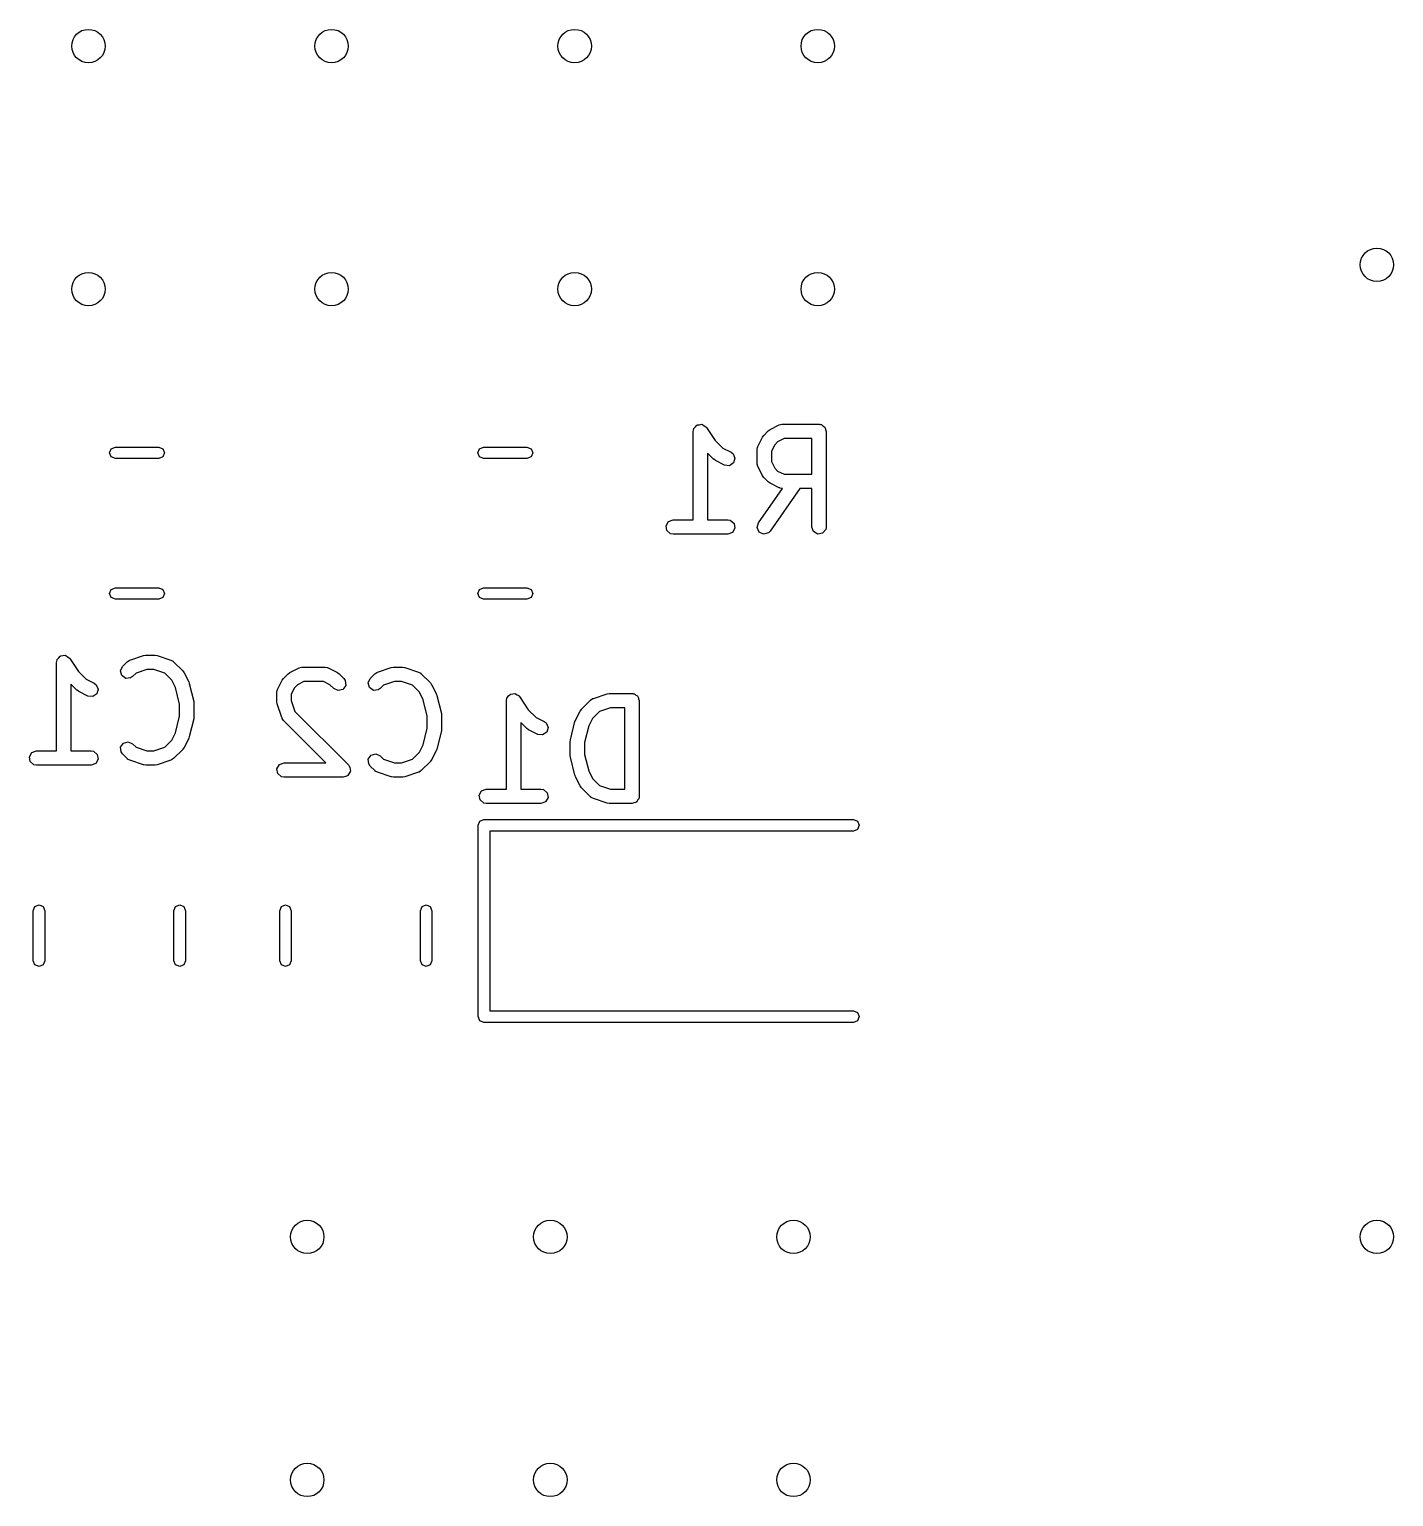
# Model space of a CAD drawing. Extents: x 4.59 to 5.81, y -4.57 to -3.9.
# Drawn here: x 5.246 to 5.807, y -4.507 to -3.903 of the extents above; entities that cross this region are included whole.
import ezdxf

# ---------------------------------------------------------------- set-up
doc = ezdxf.new("R2010")
doc.units = 0
doc.header["$MEASUREMENT"] = 0
doc.layers.add('BLACK', color=7, linetype='CONTINUOUS')

msp = doc.modelspace()

# ---------------------------------------------------------------- linework, layer by layer
at = {"layer": 'BLACK', "linetype": 'CONTINUOUS'}
for p, q in [((5.5188, -4.06854), (5.51898, -4.06753)), ((5.5188, -4.10495), (5.5188, -4.06854)), ((5.51898, -4.06753), (5.51909, -4.0674)), ((5.51909, -4.0674), (5.51911, -4.06723)), ((5.51911, -4.06723), (5.51972, -4.06664)), ((5.51972, -4.06664), (5.52028, -4.06598)), ((5.52028, -4.06598), (5.52044, -4.06595)), ((5.52044, -4.06595), (5.52057, -4.06583)), ((5.52057, -4.06583), (5.52142, -4.06578)), ((5.52142, -4.06578), (5.52226, -4.06563)), ((5.52226, -4.06563), (5.52241, -4.06571)), ((5.52241, -4.06571), (5.52258, -4.0657)), ((5.52258, -4.0657), (5.52327, -4.06621)), ((5.52327, -4.06621), (5.52401, -4.06664)), ((5.52401, -4.06664), (5.52407, -4.0668)), ((5.52407, -4.0668), (5.52421, -4.0669)), ((5.52421, -4.0669), (5.5278, -4.07228)), ((5.54779, -4.0702), (5.54966, -4.06832)), ((5.54966, -4.06832), (5.55038, -4.06782)), ((5.55038, -4.06782), (5.55043, -4.06777)), ((5.55043, -4.06777), (5.55418, -4.0659)), ((5.55418, -4.0659), (5.55516, -4.0656)), ((5.55516, -4.0656), (5.55533, -4.06564)), ((5.55533, -4.06564), (5.5555, -4.06558)), ((5.5555, -4.06558), (5.5705, -4.06558)), ((5.5705, -4.06558), (5.57088, -4.06565)), ((5.57088, -4.06565), (5.57101, -4.06563)), ((5.57101, -4.06563), (5.57112, -4.06569)), ((5.57112, -4.06569), (5.57151, -4.06576)), ((5.57151, -4.06576), (5.57209, -4.06625)), ((5.57209, -4.06625), (5.57276, -4.06664)), ((5.57276, -4.06664), (5.57285, -4.06689)), ((5.57285, -4.06689), (5.57305, -4.06706)), ((5.57305, -4.06706), (5.57319, -4.06782)), ((5.57319, -4.06782), (5.57345, -4.06854)), ((5.57345, -4.06854), (5.57345, -4.10791)), ((5.27939, -4.07569), (5.28106, -4.075)), ((5.28106, -4.075), (5.29894, -4.075)), ((5.29894, -4.075), (5.30061, -4.07569)), ((5.43083, -4.07569), (5.4325, -4.075)), ((5.4325, -4.075), (5.45038, -4.075)), ((5.45038, -4.075), (5.45205, -4.07569)), ((5.5278, -4.07228), (5.531, -4.07548)), ((5.531, -4.07548), (5.53432, -4.07714)), ((5.54505, -4.07604), (5.54522, -4.07503)), ((5.54522, -4.07503), (5.54534, -4.07489)), ((5.54534, -4.07489), (5.54536, -4.07471)), ((5.54536, -4.07471), (5.54723, -4.07097)), ((5.54723, -4.07097), (5.54776, -4.07026)), ((5.54776, -4.07026), (5.54779, -4.0702)), ((5.5523, -4.07403), (5.55095, -4.07673)), ((5.5535, -4.07284), (5.5523, -4.07403)), ((5.55619, -4.07149), (5.5535, -4.07284)), ((5.56754, -4.07149), (5.55619, -4.07149)), ((5.56754, -4.08621), (5.56754, -4.07149)), ((5.2787, -4.07736), (5.27939, -4.07569)), ((5.27939, -4.07903), (5.2787, -4.07736)), ((5.28106, -4.07972), (5.27939, -4.07903)), ((5.29894, -4.07972), (5.28106, -4.07972)), ((5.30061, -4.07903), (5.29894, -4.07972)), ((5.30061, -4.07569), (5.3013, -4.07736)), ((5.3013, -4.07736), (5.30061, -4.07903)), ((5.43014, -4.07736), (5.43083, -4.07569)), ((5.43083, -4.07903), (5.43014, -4.07736)), ((5.4325, -4.07972), (5.43083, -4.07903)), ((5.45038, -4.07972), (5.4325, -4.07972)), ((5.45205, -4.07903), (5.45038, -4.07972)), ((5.45205, -4.07569), (5.45274, -4.07736)), ((5.45274, -4.07736), (5.45205, -4.07903)), ((5.52716, -4.08), (5.5247, -4.07754)), ((5.5247, -4.07754), (5.5247, -4.10495)), ((5.52722, -4.08003), (5.52716, -4.08)), ((5.52793, -4.08055), (5.52722, -4.08003)), ((5.53168, -4.08243), (5.52793, -4.08055)), ((5.53537, -4.08154), (5.53369, -4.08266)), ((5.53432, -4.07714), (5.53514, -4.07775)), ((5.53514, -4.07775), (5.53595, -4.07961)), ((5.53595, -4.07961), (5.53537, -4.08154)), ((5.54505, -4.08166), (5.54505, -4.07604)), ((5.55095, -4.07673), (5.55095, -4.08096)), ((5.55095, -4.08096), (5.5523, -4.08366)), ((5.53369, -4.08266), (5.53168, -4.08243)), ((5.54511, -4.08183), (5.54505, -4.08166)), ((5.54507, -4.082), (5.54511, -4.08183)), ((5.54536, -4.08298), (5.54507, -4.082)), ((5.54723, -4.08673), (5.54536, -4.08298)), ((5.54728, -4.08677), (5.54723, -4.08673)), ((5.54779, -4.0875), (5.54728, -4.08677)), ((5.54966, -4.08937), (5.54779, -4.0875)), ((5.5523, -4.08366), (5.5535, -4.08486)), ((5.5535, -4.08486), (5.55619, -4.08621)), ((5.55619, -4.08621), (5.56754, -4.08621)), ((5.54558, -4.10621), (5.55546, -4.0921)), ((5.54972, -4.0894), (5.54966, -4.08937)), ((5.55043, -4.08992), (5.54972, -4.0894)), ((5.56266, -4.09211), (5.55042, -4.1096)), ((5.55418, -4.0918), (5.55043, -4.08992)), ((5.55435, -4.09182), (5.55418, -4.0918)), ((5.55449, -4.09193), (5.55435, -4.09182)), ((5.55546, -4.0921), (5.55449, -4.09193)), ((5.56754, -4.09211), (5.56266, -4.09211)), ((5.56754, -4.10791), (5.56754, -4.09211)), ((5.5076, -4.10739), (5.50861, -4.10564)), ((5.50861, -4.10564), (5.5105, -4.10495)), ((5.5105, -4.10495), (5.5188, -4.10495)), ((5.5247, -4.10495), (5.533, -4.10495)), ((5.533, -4.10495), (5.53401, -4.10513)), ((5.53401, -4.10513), (5.53556, -4.10643)), ((5.50795, -4.10938), (5.5076, -4.10739)), ((5.50949, -4.11068), (5.50795, -4.10938)), ((5.5105, -4.11086), (5.50949, -4.11068)), ((5.533, -4.11086), (5.5105, -4.11086)), ((5.5349, -4.11017), (5.533, -4.11086)), ((5.53591, -4.10842), (5.5349, -4.11017)), ((5.53556, -4.10643), (5.53591, -4.10842)), ((5.54506, -4.10816), (5.54558, -4.10621)), ((5.54591, -4.10999), (5.54506, -4.10816)), ((5.54774, -4.11085), (5.54591, -4.10999)), ((5.54969, -4.11032), (5.54774, -4.11085)), ((5.55042, -4.1096), (5.54969, -4.11032)), ((5.56823, -4.1098), (5.56754, -4.10791)), ((5.56998, -4.11081), (5.56823, -4.1098)), ((5.57197, -4.11046), (5.56998, -4.11081)), ((5.57327, -4.10892), (5.57197, -4.11046)), ((5.57345, -4.10791), (5.57327, -4.10892)), ((5.2787, -4.13524), (5.27939, -4.13357)), ((5.27939, -4.13691), (5.2787, -4.13524)), ((5.27939, -4.13357), (5.28106, -4.13287)), ((5.28106, -4.13287), (5.29894, -4.13287)), ((5.29894, -4.13287), (5.30061, -4.13357)), ((5.30061, -4.13357), (5.3013, -4.13524)), ((5.3013, -4.13524), (5.30061, -4.13691)), ((5.43014, -4.13524), (5.43083, -4.13357)), ((5.43083, -4.13691), (5.43014, -4.13524)), ((5.43083, -4.13357), (5.4325, -4.13287)), ((5.4325, -4.13287), (5.45038, -4.13287)), ((5.45038, -4.13287), (5.45205, -4.13357)), ((5.45205, -4.13357), (5.45274, -4.13524)), ((5.45274, -4.13524), (5.45205, -4.13691)), ((5.28106, -4.1376), (5.27939, -4.13691)), ((5.29894, -4.1376), (5.28106, -4.1376)), ((5.30061, -4.13691), (5.29894, -4.1376)), ((5.4325, -4.1376), (5.43083, -4.13691)), ((5.45038, -4.1376), (5.4325, -4.1376)), ((5.45205, -4.13691), (5.45038, -4.1376)), ((5.25689, -4.16358), (5.25707, -4.16257)), ((5.25689, -4.19999), (5.25689, -4.16358)), ((5.25707, -4.16257), (5.25718, -4.16244)), ((5.25718, -4.16244), (5.2572, -4.16227)), ((5.2572, -4.16227), (5.25782, -4.16167)), ((5.25782, -4.16167), (5.25837, -4.16102)), ((5.25837, -4.16102), (5.25853, -4.16099)), ((5.25853, -4.16099), (5.25866, -4.16087)), ((5.25866, -4.16087), (5.25951, -4.16082)), ((5.25951, -4.16082), (5.26036, -4.16067)), ((5.26036, -4.16067), (5.2605, -4.16075)), ((5.2605, -4.16075), (5.26067, -4.16074)), ((5.26067, -4.16074), (5.26136, -4.16125)), ((5.26136, -4.16125), (5.2621, -4.16168)), ((5.2621, -4.16168), (5.26216, -4.16184)), ((5.26216, -4.16184), (5.2623, -4.16194)), ((5.2623, -4.16194), (5.26589, -4.16732)), ((5.28315, -4.16707), (5.284, -4.16524)), ((5.284, -4.16524), (5.28588, -4.16336)), ((5.28588, -4.16336), (5.28672, -4.16277)), ((5.28672, -4.16277), (5.28689, -4.16276)), ((5.28689, -4.16276), (5.28703, -4.16265)), ((5.28703, -4.16265), (5.29265, -4.16077)), ((5.29265, -4.16077), (5.29353, -4.16064)), ((5.29353, -4.16064), (5.29359, -4.16062)), ((5.29359, -4.16062), (5.29734, -4.16062)), ((5.29734, -4.16062), (5.29821, -4.16078)), ((5.29821, -4.16078), (5.29827, -4.16077)), ((5.29827, -4.16077), (5.3039, -4.16265)), ((5.3039, -4.16265), (5.3048, -4.16314)), ((5.3048, -4.16314), (5.30489, -4.16329)), ((5.30489, -4.16329), (5.30505, -4.16336)), ((5.30505, -4.16336), (5.3088, -4.16711)), ((5.35289, -4.16777), (5.35664, -4.1659)), ((5.35664, -4.1659), (5.35762, -4.1656)), ((5.35762, -4.1656), (5.35779, -4.16564)), ((5.35779, -4.16564), (5.35796, -4.16558)), ((5.35796, -4.16558), (5.36733, -4.16558)), ((5.36733, -4.16558), (5.36834, -4.16576)), ((5.36834, -4.16576), (5.36848, -4.16587)), ((5.36848, -4.16587), (5.36865, -4.1659)), ((5.36865, -4.1659), (5.3724, -4.16777)), ((5.3889, -4.16761), (5.39452, -4.16573)), ((5.39452, -4.16573), (5.39539, -4.16561)), ((5.39539, -4.16561), (5.39545, -4.16558)), ((5.39545, -4.16558), (5.3992, -4.16558)), ((5.3992, -4.16558), (5.40007, -4.16574)), ((5.40007, -4.16574), (5.40014, -4.16573)), ((5.40014, -4.16573), (5.40576, -4.16761)), ((5.26589, -4.16732), (5.26909, -4.17052)), ((5.26909, -4.17052), (5.27241, -4.17218)), ((5.28367, -4.16902), (5.28315, -4.16707)), ((5.28533, -4.17018), (5.28367, -4.16902)), ((5.28734, -4.17), (5.28533, -4.17018)), ((5.28818, -4.16941), (5.28734, -4.17)), ((5.28956, -4.16803), (5.28818, -4.16941)), ((5.29407, -4.16653), (5.28956, -4.16803)), ((5.29686, -4.16653), (5.29407, -4.16653)), ((5.30137, -4.16803), (5.29686, -4.16653)), ((5.30428, -4.17095), (5.30137, -4.16803)), ((5.3058, -4.17398), (5.30428, -4.17095)), ((5.3088, -4.16711), (5.30931, -4.16784)), ((5.30931, -4.16784), (5.30935, -4.16788)), ((5.30935, -4.16788), (5.31123, -4.17163)), ((5.31123, -4.17163), (5.31137, -4.17212)), ((5.34782, -4.17471), (5.34969, -4.17097)), ((5.34969, -4.17097), (5.35022, -4.17026)), ((5.35022, -4.17026), (5.35025, -4.1702)), ((5.35025, -4.1702), (5.35212, -4.16832)), ((5.35212, -4.16832), (5.35284, -4.16782)), ((5.35284, -4.16782), (5.35289, -4.16777)), ((5.35866, -4.17149), (5.35596, -4.17284)), ((5.36664, -4.17149), (5.35866, -4.17149)), ((5.36933, -4.17284), (5.36664, -4.17149)), ((5.3724, -4.16777), (5.37311, -4.1683)), ((5.37311, -4.1683), (5.37317, -4.16832)), ((5.37317, -4.16832), (5.37505, -4.1702)), ((5.37505, -4.1702), (5.37563, -4.17104)), ((5.37563, -4.17104), (5.37581, -4.17305)), ((5.38501, -4.17203), (5.38587, -4.1702)), ((5.38554, -4.17398), (5.38501, -4.17203)), ((5.38587, -4.1702), (5.38774, -4.16832)), ((5.38774, -4.16832), (5.38858, -4.16773)), ((5.38858, -4.16773), (5.38876, -4.16772)), ((5.38876, -4.16772), (5.3889, -4.16761)), ((5.39593, -4.17149), (5.39143, -4.17299)), ((5.39872, -4.17149), (5.39593, -4.17149)), ((5.40323, -4.17299), (5.39872, -4.17149)), ((5.40576, -4.16761), (5.40666, -4.1681)), ((5.40666, -4.1681), (5.40676, -4.16825)), ((5.40676, -4.16825), (5.40692, -4.16832)), ((5.40692, -4.16832), (5.41067, -4.17207)), ((5.41067, -4.17207), (5.41117, -4.1728)), ((5.26525, -4.17504), (5.2628, -4.17258)), ((5.2628, -4.17258), (5.2628, -4.19999)), ((5.26531, -4.17506), (5.26525, -4.17504)), ((5.26602, -4.17559), (5.26531, -4.17506)), ((5.26977, -4.17747), (5.26602, -4.17559)), ((5.27178, -4.1777), (5.26977, -4.17747)), ((5.27346, -4.17658), (5.27178, -4.1777)), ((5.27241, -4.17218), (5.27324, -4.17279)), ((5.27324, -4.17279), (5.27404, -4.17465)), ((5.27404, -4.17465), (5.27346, -4.17658)), ((5.30751, -4.18081), (5.3058, -4.17398)), ((5.31137, -4.17212), (5.31145, -4.17223)), ((5.31145, -4.17223), (5.31333, -4.17973)), ((5.34751, -4.17604), (5.34769, -4.17503)), ((5.34751, -4.17978), (5.34751, -4.17604)), ((5.34769, -4.17503), (5.3478, -4.17489)), ((5.3478, -4.17489), (5.34782, -4.17471)), ((5.35476, -4.17403), (5.35341, -4.17673)), ((5.35341, -4.17673), (5.35341, -4.17931)), ((5.35596, -4.17284), (5.35476, -4.17403)), ((5.37087, -4.17437), (5.36933, -4.17284)), ((5.3727, -4.17523), (5.37087, -4.17437)), ((5.37465, -4.1747), (5.3727, -4.17523)), ((5.37581, -4.17305), (5.37465, -4.1747)), ((5.38719, -4.17514), (5.38554, -4.17398)), ((5.3892, -4.17496), (5.38719, -4.17514)), ((5.39004, -4.17437), (5.3892, -4.17496)), ((5.39143, -4.17299), (5.39004, -4.17437)), ((5.40615, -4.17591), (5.40323, -4.17299)), ((5.40767, -4.17894), (5.40615, -4.17591)), ((5.41117, -4.1728), (5.41122, -4.17284)), ((5.41122, -4.17284), (5.41309, -4.17659)), ((5.41309, -4.17659), (5.41324, -4.17708)), ((5.41324, -4.17708), (5.41332, -4.17719)), ((5.41332, -4.17719), (5.41519, -4.18469)), ((5.44222, -4.17818), (5.44223, -4.17801)), ((5.44223, -4.17801), (5.44285, -4.17742)), ((5.44285, -4.17742), (5.44341, -4.17677)), ((5.44341, -4.17677), (5.44357, -4.17674)), ((5.44357, -4.17674), (5.4437, -4.17662)), ((5.4437, -4.17662), (5.44455, -4.17656)), ((5.44455, -4.17656), (5.44539, -4.17642)), ((5.44539, -4.17642), (5.44554, -4.1765)), ((5.44554, -4.1765), (5.44571, -4.17649)), ((5.44571, -4.17649), (5.4464, -4.177)), ((5.4464, -4.177), (5.44714, -4.17743)), ((5.44714, -4.17743), (5.4472, -4.17759)), ((5.4472, -4.17759), (5.44734, -4.17769)), ((5.44734, -4.17769), (5.45093, -4.18307)), ((5.47769, -4.1784), (5.48332, -4.17652)), ((5.48332, -4.17652), (5.48419, -4.17639)), ((5.48419, -4.17639), (5.48425, -4.17637)), ((5.48425, -4.17637), (5.49363, -4.17637)), ((5.49363, -4.17637), (5.49401, -4.17644)), ((5.49401, -4.17644), (5.49414, -4.17642)), ((5.49414, -4.17642), (5.49425, -4.17648)), ((5.49425, -4.17648), (5.49464, -4.17655)), ((5.49464, -4.17655), (5.49522, -4.17704)), ((5.49522, -4.17704), (5.49589, -4.17743)), ((5.49589, -4.17743), (5.49598, -4.17768)), ((5.49598, -4.17768), (5.49618, -4.17785)), ((5.49618, -4.17785), (5.49632, -4.1786)), ((5.30751, -4.18571), (5.30751, -4.18081)), ((5.31333, -4.17973), (5.31337, -4.18032)), ((5.31337, -4.18032), (5.31341, -4.18045)), ((5.31341, -4.18045), (5.31341, -4.18607)), ((5.34753, -4.17985), (5.34751, -4.17978)), ((5.34766, -4.18072), (5.34753, -4.17985)), ((5.34953, -4.18634), (5.34766, -4.18072)), ((5.35341, -4.17931), (5.35492, -4.18381)), ((5.35492, -4.18381), (5.37692, -4.20582)), ((5.40937, -4.18577), (5.40767, -4.17894)), ((5.44193, -4.17932), (5.44211, -4.17831)), ((5.44193, -4.21574), (5.44193, -4.17932)), ((5.44211, -4.17831), (5.44222, -4.17818)), ((5.45093, -4.18307), (5.45413, -4.18627)), ((5.47036, -4.18738), (5.47224, -4.18363)), ((5.47224, -4.18363), (5.47276, -4.18292)), ((5.47276, -4.18292), (5.47279, -4.18286)), ((5.47279, -4.18286), (5.47654, -4.17911)), ((5.47654, -4.17911), (5.47738, -4.17852)), ((5.48022, -4.18378), (5.4773, -4.1867)), ((5.47738, -4.17852), (5.47756, -4.17851)), ((5.47756, -4.17851), (5.47769, -4.1784)), ((5.48473, -4.18228), (5.48022, -4.18378)), ((5.49067, -4.18228), (5.48473, -4.18228)), ((5.49067, -4.21574), (5.49067, -4.18228)), ((5.49632, -4.1786), (5.49658, -4.17932)), ((5.49658, -4.17932), (5.49658, -4.21869)), ((5.3058, -4.19254), (5.30751, -4.18571)), ((5.31333, -4.18679), (5.31145, -4.19429)), ((5.31341, -4.18607), (5.31331, -4.18665)), ((5.31331, -4.18665), (5.31333, -4.18679)), ((5.34964, -4.18648), (5.34953, -4.18634)), ((5.34966, -4.18666), (5.34964, -4.18648)), ((5.35025, -4.1875), (5.34966, -4.18666)), ((5.3677, -4.20495), (5.35025, -4.1875)), ((5.40937, -4.19067), (5.40937, -4.18577)), ((5.41519, -4.18469), (5.41523, -4.18528)), ((5.41523, -4.18528), (5.41528, -4.18541)), ((5.41528, -4.18541), (5.41528, -4.19103)), ((5.45029, -4.19079), (5.44783, -4.18833)), ((5.44783, -4.18833), (5.44783, -4.21574)), ((5.45413, -4.18627), (5.45745, -4.18793)), ((5.45745, -4.18793), (5.45827, -4.18854)), ((5.45827, -4.18854), (5.45908, -4.1904)), ((5.46826, -4.19548), (5.47014, -4.18798)), ((5.47014, -4.18798), (5.47035, -4.18752)), ((5.47035, -4.18752), (5.47036, -4.18738)), ((5.47579, -4.18973), (5.47408, -4.19656)), ((5.4773, -4.1867), (5.47579, -4.18973)), ((5.2844, -4.19678), (5.28635, -4.19625)), ((5.28635, -4.19625), (5.28818, -4.19711)), ((5.30137, -4.19849), (5.30428, -4.19557)), ((5.30428, -4.19557), (5.3058, -4.19254)), ((5.31123, -4.19489), (5.30935, -4.19864)), ((5.31124, -4.19475), (5.31123, -4.19489)), ((5.31145, -4.19429), (5.31124, -4.19475)), ((5.40767, -4.1975), (5.40937, -4.19067)), ((5.41519, -4.19175), (5.41332, -4.19925)), ((5.41528, -4.19103), (5.41518, -4.19161)), ((5.41518, -4.19161), (5.41519, -4.19175)), ((5.45035, -4.19081), (5.45029, -4.19079)), ((5.45106, -4.19134), (5.45035, -4.19081)), ((5.45481, -4.19321), (5.45106, -4.19134)), ((5.45682, -4.19344), (5.45481, -4.19321)), ((5.4585, -4.19233), (5.45682, -4.19344)), ((5.45908, -4.1904), (5.4585, -4.19233)), ((5.46818, -4.1962), (5.46828, -4.19562)), ((5.46818, -4.20182), (5.46818, -4.1962)), ((5.46828, -4.19562), (5.46826, -4.19548)), ((5.24569, -4.20243), (5.2467, -4.20068)), ((5.2467, -4.20068), (5.24859, -4.19999)), ((5.24859, -4.19999), (5.25689, -4.19999)), ((5.2628, -4.19999), (5.27109, -4.19999)), ((5.27109, -4.19999), (5.2721, -4.20017)), ((5.2721, -4.20017), (5.27365, -4.20147)), ((5.27365, -4.20147), (5.274, -4.20346)), ((5.28324, -4.19843), (5.2844, -4.19678)), ((5.28341, -4.20044), (5.28324, -4.19843)), ((5.284, -4.20128), (5.28341, -4.20044)), ((5.28588, -4.20316), (5.284, -4.20128)), ((5.28818, -4.19711), (5.28956, -4.19849)), ((5.28956, -4.19849), (5.29407, -4.19999)), ((5.29407, -4.19999), (5.29686, -4.19999)), ((5.29686, -4.19999), (5.30137, -4.19849)), ((5.3088, -4.19941), (5.30505, -4.20316)), ((5.30883, -4.19935), (5.3088, -4.19941)), ((5.30935, -4.19864), (5.30883, -4.19935)), ((5.3851, -4.20339), (5.38626, -4.20174)), ((5.38626, -4.20174), (5.38821, -4.20122)), ((5.38821, -4.20122), (5.39004, -4.20207)), ((5.39004, -4.20207), (5.39143, -4.20345)), ((5.40323, -4.20345), (5.40615, -4.20053)), ((5.40615, -4.20053), (5.40767, -4.1975)), ((5.41309, -4.19985), (5.41122, -4.2036)), ((5.41311, -4.19971), (5.41309, -4.19985)), ((5.41332, -4.19925), (5.41311, -4.19971)), ((5.46822, -4.20195), (5.46818, -4.20182)), ((5.46826, -4.20254), (5.46822, -4.20195)), ((5.47408, -4.19656), (5.47408, -4.20146)), ((5.47408, -4.20146), (5.47579, -4.20829)), ((5.24604, -4.20442), (5.24569, -4.20243)), ((5.24758, -4.20572), (5.24604, -4.20442)), ((5.24859, -4.2059), (5.24758, -4.20572)), ((5.27109, -4.2059), (5.24859, -4.2059)), ((5.27299, -4.20521), (5.27109, -4.2059)), ((5.274, -4.20346), (5.27299, -4.20521)), ((5.28604, -4.20323), (5.28588, -4.20316)), ((5.28613, -4.20338), (5.28604, -4.20323)), ((5.28703, -4.20387), (5.28613, -4.20338)), ((5.29265, -4.20575), (5.28703, -4.20387)), ((5.29272, -4.20575), (5.29265, -4.20575)), ((5.29359, -4.2059), (5.29272, -4.20575)), ((5.29734, -4.2059), (5.29359, -4.2059)), ((5.2974, -4.20588), (5.29734, -4.2059)), ((5.29827, -4.20575), (5.2974, -4.20588)), ((5.3039, -4.20387), (5.29827, -4.20575)), ((5.30403, -4.20376), (5.3039, -4.20387)), ((5.30421, -4.20375), (5.30403, -4.20376)), ((5.30505, -4.20316), (5.30421, -4.20375)), ((5.34755, -4.20739), (5.34856, -4.20564)), ((5.3479, -4.20938), (5.34755, -4.20739)), ((5.34856, -4.20564), (5.35046, -4.20495)), ((5.35046, -4.20495), (5.3677, -4.20495)), ((5.37692, -4.20582), (5.37729, -4.20635)), ((5.37729, -4.20635), (5.37739, -4.20643)), ((5.37739, -4.20643), (5.3774, -4.20651)), ((5.3774, -4.20651), (5.37751, -4.20666)), ((5.37751, -4.20666), (5.37759, -4.20754)), ((5.37759, -4.20754), (5.37774, -4.20842)), ((5.38528, -4.2054), (5.3851, -4.20339)), ((5.38587, -4.20624), (5.38528, -4.2054)), ((5.38774, -4.20812), (5.38587, -4.20624)), ((5.3879, -4.20819), (5.38774, -4.20812)), ((5.38799, -4.20834), (5.3879, -4.20819)), ((5.3889, -4.20883), (5.38799, -4.20834)), ((5.39143, -4.20345), (5.39593, -4.20495)), ((5.39593, -4.20495), (5.39872, -4.20495)), ((5.39872, -4.20495), (5.40323, -4.20345)), ((5.40692, -4.20812), (5.40608, -4.20871)), ((5.41067, -4.20437), (5.40692, -4.20812)), ((5.41069, -4.20431), (5.41067, -4.20437)), ((5.41122, -4.2036), (5.41069, -4.20431)), ((5.47014, -4.21004), (5.46826, -4.20254)), ((5.47579, -4.20829), (5.4773, -4.21132)), ((5.34945, -4.21068), (5.3479, -4.20938)), ((5.35046, -4.21086), (5.34945, -4.21068)), ((5.37483, -4.21086), (5.35046, -4.21086)), ((5.37567, -4.21056), (5.37483, -4.21086)), ((5.37653, -4.21033), (5.37567, -4.21056)), ((5.3766, -4.21021), (5.37653, -4.21033)), ((5.37673, -4.21017), (5.3766, -4.21021)), ((5.37717, -4.2094), (5.37673, -4.21017)), ((5.37768, -4.20867), (5.37717, -4.2094)), ((5.37774, -4.20842), (5.37767, -4.20854)), ((5.37767, -4.20854), (5.37768, -4.20867)), ((5.39452, -4.21071), (5.3889, -4.20883)), ((5.39459, -4.21071), (5.39452, -4.21071)), ((5.39545, -4.21086), (5.39459, -4.21071)), ((5.3992, -4.21086), (5.39545, -4.21086)), ((5.39926, -4.21084), (5.3992, -4.21086)), ((5.40014, -4.21071), (5.39926, -4.21084)), ((5.40576, -4.20883), (5.40014, -4.21071)), ((5.4059, -4.20872), (5.40576, -4.20883)), ((5.40608, -4.20871), (5.4059, -4.20872)), ((5.47022, -4.21015), (5.47014, -4.21004)), ((5.47036, -4.21064), (5.47022, -4.21015)), ((5.47224, -4.21439), (5.47036, -4.21064)), ((5.4773, -4.21132), (5.48022, -4.21424)), ((5.48022, -4.21424), (5.48473, -4.21574)), ((5.43073, -4.21818), (5.43174, -4.21643)), ((5.43108, -4.22017), (5.43073, -4.21818)), ((5.43262, -4.22147), (5.43108, -4.22017)), ((5.43174, -4.21643), (5.43363, -4.21574)), ((5.43363, -4.21574), (5.44193, -4.21574)), ((5.44783, -4.21574), (5.45613, -4.21574)), ((5.45613, -4.21574), (5.45714, -4.21592)), ((5.45714, -4.21592), (5.45869, -4.21722)), ((5.45904, -4.21921), (5.45803, -4.22096)), ((5.45869, -4.21722), (5.45904, -4.21921)), ((5.47228, -4.21443), (5.47224, -4.21439)), ((5.47279, -4.21516), (5.47228, -4.21443)), ((5.47654, -4.21891), (5.47279, -4.21516)), ((5.4767, -4.21898), (5.47654, -4.21891)), ((5.47679, -4.21913), (5.4767, -4.21898)), ((5.47769, -4.21962), (5.47679, -4.21913)), ((5.48332, -4.22149), (5.47769, -4.21962)), ((5.48473, -4.21574), (5.49067, -4.21574)), ((5.49591, -4.22029), (5.49552, -4.22096)), ((5.4964, -4.2197), (5.49591, -4.22029)), ((5.49647, -4.21932), (5.4964, -4.2197)), ((5.49653, -4.21921), (5.49647, -4.21932)), ((5.49658, -4.21869), (5.49651, -4.21908)), ((5.49651, -4.21908), (5.49653, -4.21921)), ((5.43363, -4.22165), (5.43262, -4.22147)), ((5.45613, -4.22165), (5.43363, -4.22165)), ((5.45803, -4.22096), (5.45613, -4.22165)), ((5.48338, -4.22149), (5.48332, -4.22149)), ((5.48425, -4.22165), (5.48338, -4.22149)), ((5.49363, -4.22165), (5.48425, -4.22165)), ((5.49435, -4.22138), (5.49363, -4.22165)), ((5.4951, -4.22125), (5.49435, -4.22138)), ((5.49527, -4.22105), (5.4951, -4.22125)), ((5.49552, -4.22096), (5.49527, -4.22105)), ((5.43031, -4.23063), (5.43101, -4.22896)), ((5.43031, -4.30937), (5.43031, -4.23063)), ((5.43101, -4.22896), (5.43268, -4.22827)), ((5.43268, -4.22827), (5.58465, -4.22827)), ((5.58465, -4.22827), (5.58632, -4.22896)), ((5.58632, -4.2323), (5.58465, -4.23299)), ((5.58632, -4.22896), (5.58701, -4.23063)), ((5.58701, -4.23063), (5.58632, -4.2323)), ((5.58465, -4.23299), (5.43504, -4.23299)), ((5.43504, -4.23299), (5.43504, -4.30701)), ((5.24731, -4.26578), (5.248, -4.26411)), ((5.24731, -4.28635), (5.24731, -4.26578)), ((5.248, -4.26411), (5.24967, -4.26342)), ((5.24967, -4.26342), (5.25134, -4.26411)), ((5.25134, -4.26411), (5.25203, -4.26578)), ((5.25203, -4.26578), (5.25203, -4.28635)), ((5.30518, -4.26578), (5.30587, -4.26411)), ((5.30518, -4.28635), (5.30518, -4.26578)), ((5.30587, -4.26411), (5.30754, -4.26342)), ((5.30754, -4.26342), (5.30921, -4.26411)), ((5.30921, -4.26411), (5.30991, -4.26578)), ((5.30991, -4.26578), (5.30991, -4.28635)), ((5.3487, -4.26578), (5.34939, -4.26411)), ((5.3487, -4.28635), (5.3487, -4.26578)), ((5.34939, -4.26411), (5.35106, -4.26342)), ((5.35106, -4.26342), (5.35273, -4.26411)), ((5.35273, -4.26411), (5.35343, -4.26578)), ((5.35343, -4.26578), (5.35343, -4.28635)), ((5.40657, -4.26578), (5.40727, -4.26411)), ((5.40657, -4.28635), (5.40657, -4.26578)), ((5.40727, -4.26411), (5.40894, -4.26342)), ((5.40894, -4.26342), (5.41061, -4.26411)), ((5.41061, -4.26411), (5.4113, -4.26578)), ((5.4113, -4.26578), (5.4113, -4.28635)), ((5.248, -4.28802), (5.24731, -4.28635)), ((5.25203, -4.28635), (5.25134, -4.28802)), ((5.30587, -4.28802), (5.30518, -4.28635)), ((5.30991, -4.28635), (5.30921, -4.28802)), ((5.34939, -4.28802), (5.3487, -4.28635)), ((5.35343, -4.28635), (5.35273, -4.28802)), ((5.40727, -4.28802), (5.40657, -4.28635)), ((5.4113, -4.28635), (5.41061, -4.28802)), ((5.24967, -4.28871), (5.248, -4.28802)), ((5.25134, -4.28802), (5.24967, -4.28871)), ((5.30754, -4.28871), (5.30587, -4.28802)), ((5.30921, -4.28802), (5.30754, -4.28871)), ((5.35106, -4.28871), (5.34939, -4.28802)), ((5.35273, -4.28802), (5.35106, -4.28871)), ((5.40894, -4.28871), (5.40727, -4.28802)), ((5.41061, -4.28802), (5.40894, -4.28871)), ((5.43101, -4.31104), (5.43031, -4.30937)), ((5.43504, -4.30701), (5.58465, -4.30701)), ((5.58465, -4.30701), (5.58632, -4.3077)), ((5.58632, -4.3077), (5.58701, -4.30937)), ((5.58701, -4.30937), (5.58632, -4.31104)), ((5.43268, -4.31173), (5.43101, -4.31104)), ((5.58465, -4.31173), (5.43268, -4.31173)), ((5.58632, -4.31104), (5.58465, -4.31173))]:
    msp.add_line(p, q, dxfattribs=at)
at = {"layer": 'BLACK'}
for centre in [(5.27, -3.91), (5.37, -3.91), (5.47, -3.91), (5.57, -3.91), (5.8, -4), (5.27, -4.01), (5.37, -4.01), (5.47, -4.01), (5.57, -4.01), (5.36, -4.4), (5.46, -4.4), (5.56, -4.4), (5.8, -4.4), (5.36, -4.5), (5.46, -4.5), (5.56, -4.5)]:
    msp.add_circle(centre, 0.00689, dxfattribs=at)

doc.saveas('drawing.dxf')
